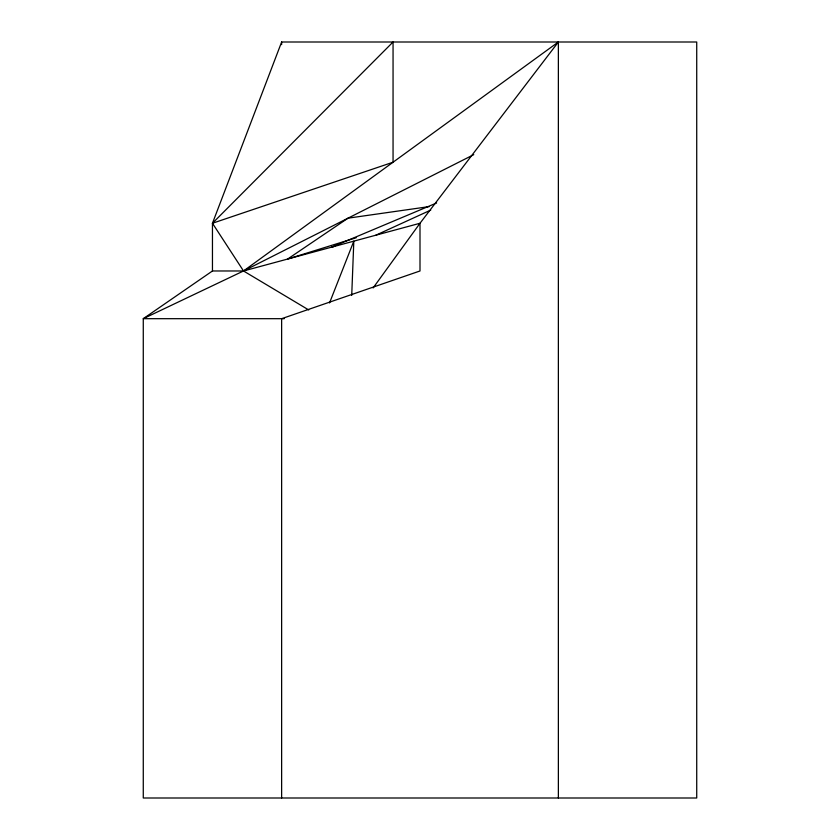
<?xml version="1.0" encoding="UTF-8"?>
<svg xmlns="http://www.w3.org/2000/svg" width="840" height="840" viewBox="0 0 840 840"><rect width="100%" height="100%" fill="white"/><g stroke="black" fill="none" stroke-linecap="round" stroke-linejoin="round"><path stroke-width="1.26" d="M351.719 295.428L353.819 241.154L329.532 302.935M212.457 270.974L212.457 223.262L281.631 42L696.727 42L696.727 798L143.273 798L143.273 318.685L212.457 270.974L243.516 270.974L420 223.262L558.369 42L558.369 798M373.107 287.942L420 223.262L420 270.974L281.631 318.685L281.631 798M212.457 223.262L393.057 42L393.057 162.225L212.457 223.262L243.516 270.974L308.731 309.95M284.245 318.685L143.273 318.685L243.516 270.974L558.369 42M243.516 270.974L473.75 154.654M375.879 235.19L430.742 210.095M436.622 202.976L331.758 247.118L335.486 245.921M356.181 237.752L287.637 259.046L348.033 218.169L429.272 206.598M281.631 42L281.631 44.625"/></g></svg>
